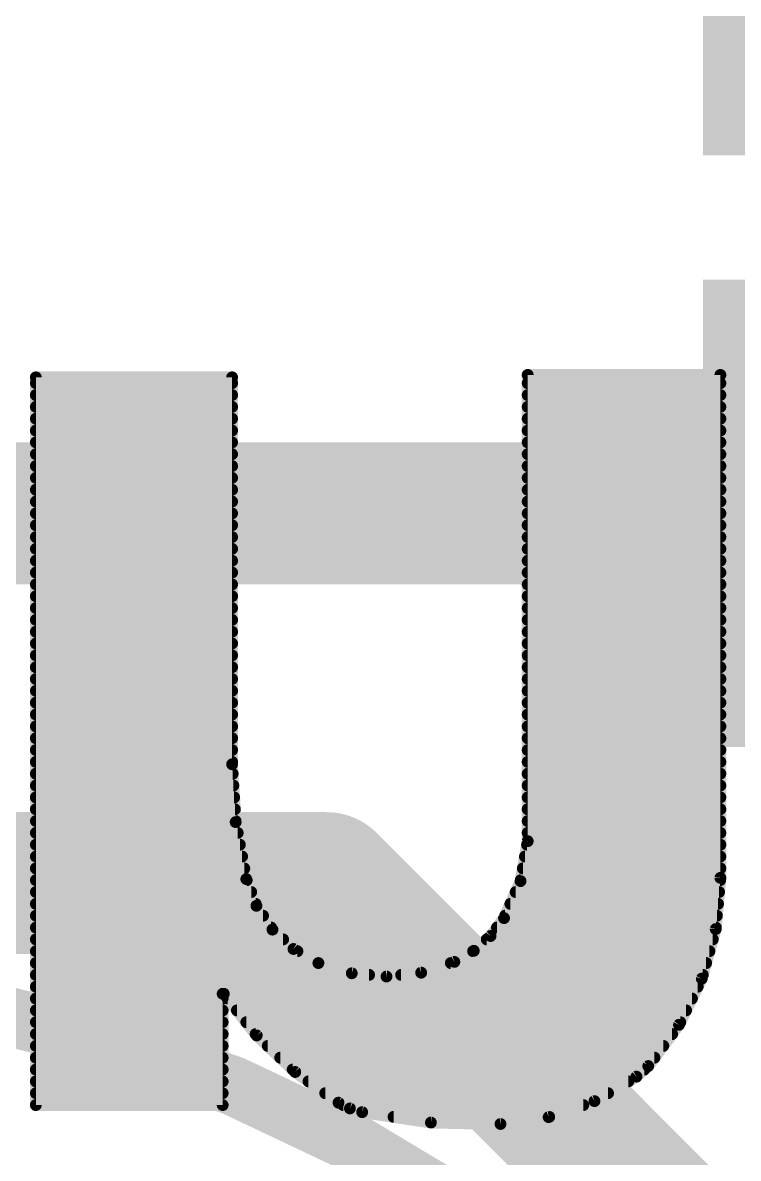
# Model space of a CAD drawing. Extents: x -8.2 to 28.1, y -0.4 to 23.5.
# Drawn here: x 3.157 to 4.694, y 4.966 to 7.403 of the extents above; entities that cross this region are included whole.
import ezdxf

# ---------------------------------------------------------------- set-up
doc = ezdxf.new("R2010")
doc.units = 0
for name, color, linetype in [('1', 12, 'CONTINUOUS'), ('22', 53, 'CONTINUOUS'), ('29', 253, 'CONTINUOUS'), ('39', 12, 'CONTINUOUS')]:
    doc.layers.add(name, color=color, linetype=linetype)

# ---------------------------------------------------------------- blocks, each defined once
blk = doc.blocks.new('RECT')
blk.add_solid([(-0.5, -0.5), (0.5, -0.5), (-0.5, 0.5), (0.5, 0.5)])

msp = doc.modelspace()

# ---------------------------------------------------------------- linework, layer by layer
at = {"layer": '1', "const_width": 0.3048}
for points in [[(2.989, 6.35), (5.555, 6.35)], [(2.6987, 5.5563), (3.81, 5.5563)], [(3.81, 5.5563), (5.5563, 3.81)]]:
    msp.add_lwpolyline(points, dxfattribs=at)
at = {"layer": '1', "const_width": 0.1524}
for points in [[(3.8639, 5.6101, 1), (3.7561, 5.5024)], [(3.81, 5.4801, 1), (3.81, 5.6325)]]:
    msp.add_lwpolyline(points, format="xyb", dxfattribs=at)
at = {"layer": '22', "const_width": 0.0127}
for points in [[(3.1852, 6.6485, 1), (3.1852, 6.6357)], [(3.1915, 6.6421, 1), (3.1789, 6.6421)], [(3.6132, 6.6421, 1), (3.6005, 6.6421)], [(3.6068, 6.6357, 1), (3.6068, 6.6485)], [(4.2482, 6.6472, 1), (4.2355, 6.6472)], [(4.2418, 6.6536, 1), (4.2418, 6.6409)], [(4.6622, 6.6472, 1), (4.6494, 6.6472)], [(4.6558, 6.6409, 1), (4.6558, 6.6536)], [(3.1852, 6.6358, 1), (3.1852, 6.6231)], [(3.6068, 6.6231, 1), (3.6068, 6.6358)], [(4.2418, 6.6358, 1), (4.2418, 6.6231)], [(4.6558, 6.6231, 1), (4.6558, 6.6358)], [(3.1852, 6.6104, 1), (3.1852, 6.5976)], [(3.6068, 6.5976, 1), (3.6068, 6.6104)], [(4.2418, 6.6104, 1), (4.2418, 6.5976)], [(4.6558, 6.5976, 1), (4.6558, 6.6104)], [(3.1852, 6.585, 1), (3.1852, 6.5723)], [(3.6068, 6.5723, 1), (3.6068, 6.585)], [(4.2418, 6.585, 1), (4.2418, 6.5723)], [(4.6558, 6.5723, 1), (4.6558, 6.585)], [(3.1852, 6.5596, 1), (3.1852, 6.5469)], [(3.6068, 6.5469, 1), (3.6068, 6.5596)], [(4.2418, 6.5596, 1), (4.2418, 6.5469)], [(4.6558, 6.5469, 1), (4.6558, 6.5596)], [(3.1852, 6.5342, 1), (3.1852, 6.5214)], [(3.6068, 6.5214, 1), (3.6068, 6.5342)], [(4.2418, 6.5342, 1), (4.2418, 6.5214)], [(4.6558, 6.5214, 1), (4.6558, 6.5342)], [(3.1852, 6.5088, 1), (3.1852, 6.4961)], [(3.6068, 6.4961, 1), (3.6068, 6.5088)], [(4.2418, 6.5088, 1), (4.2418, 6.4961)], [(4.6558, 6.4961, 1), (4.6558, 6.5088)], [(3.1852, 6.4834, 1), (3.1852, 6.4707)], [(3.6068, 6.4707, 1), (3.6068, 6.4834)], [(4.2418, 6.4834, 1), (4.2418, 6.4707)], [(4.6558, 6.4707, 1), (4.6558, 6.4834)], [(3.1852, 6.458, 1), (3.1852, 6.4452)], [(3.6068, 6.4452, 1), (3.6068, 6.458)], [(4.2418, 6.458, 1), (4.2418, 6.4452)], [(4.6558, 6.4452, 1), (4.6558, 6.458)], [(3.1852, 6.4326, 1), (3.1852, 6.4199)], [(3.6068, 6.4199, 1), (3.6068, 6.4326)], [(4.2418, 6.4326, 1), (4.2418, 6.4199)], [(4.6558, 6.4199, 1), (4.6558, 6.4326)], [(3.1852, 6.4072, 1), (3.1852, 6.3944)], [(3.6068, 6.3944, 1), (3.6068, 6.4072)], [(4.2418, 6.4072, 1), (4.2418, 6.3944)], [(4.6558, 6.3944, 1), (4.6558, 6.4072)], [(3.1852, 6.3818, 1), (3.1852, 6.369)], [(3.6068, 6.369, 1), (3.6068, 6.3818)], [(4.2418, 6.3818, 1), (4.2418, 6.369)], [(4.6558, 6.369, 1), (4.6558, 6.3818)], [(3.1852, 6.3564, 1), (3.1852, 6.3437)], [(3.6068, 6.3437, 1), (3.6068, 6.3564)], [(4.2418, 6.3564, 1), (4.2418, 6.3437)], [(4.6558, 6.3437, 1), (4.6558, 6.3564)], [(3.1852, 6.331, 1), (3.1852, 6.3182)], [(3.6068, 6.3182, 1), (3.6068, 6.331)], [(4.2418, 6.331, 1), (4.2418, 6.3182)], [(4.6558, 6.3182, 1), (4.6558, 6.331)], [(3.1852, 6.3056, 1), (3.1852, 6.2928)], [(3.6068, 6.2928, 1), (3.6068, 6.3056)], [(4.2418, 6.3056, 1), (4.2418, 6.2928)], [(4.6558, 6.2928, 1), (4.6558, 6.3056)], [(3.1852, 6.2802, 1), (3.1852, 6.2675)], [(3.6068, 6.2675, 1), (3.6068, 6.2802)], [(4.2418, 6.2802, 1), (4.2418, 6.2675)], [(4.6558, 6.2675, 1), (4.6558, 6.2802)], [(3.1852, 6.2548, 1), (3.1852, 6.242)], [(3.6068, 6.242, 1), (3.6068, 6.2548)], [(4.2418, 6.2548, 1), (4.2418, 6.242)], [(4.6558, 6.242, 1), (4.6558, 6.2548)], [(3.1852, 6.2294, 1), (3.1852, 6.2166)], [(3.6068, 6.2166, 1), (3.6068, 6.2294)], [(4.2418, 6.2294, 1), (4.2418, 6.2166)], [(4.6558, 6.2166, 1), (4.6558, 6.2294)], [(3.1852, 6.204, 1), (3.1852, 6.1913)], [(3.6068, 6.1913, 1), (3.6068, 6.204)], [(4.2418, 6.204, 1), (4.2418, 6.1913)], [(4.6558, 6.1913, 1), (4.6558, 6.204)], [(3.1852, 6.1786, 1), (3.1852, 6.1658)], [(3.6068, 6.1658, 1), (3.6068, 6.1786)], [(4.2418, 6.1786, 1), (4.2418, 6.1658)], [(4.6558, 6.1658, 1), (4.6558, 6.1786)], [(3.1852, 6.1532, 1), (3.1852, 6.1405)], [(3.6068, 6.1405, 1), (3.6068, 6.1532)], [(4.2418, 6.1532, 1), (4.2418, 6.1405)], [(4.6558, 6.1405, 1), (4.6558, 6.1532)], [(3.1852, 6.1278, 1), (3.1852, 6.1151)], [(3.6068, 6.1151, 1), (3.6068, 6.1278)], [(4.2418, 6.1278, 1), (4.2418, 6.1151)], [(4.6558, 6.1151, 1), (4.6558, 6.1278)], [(3.1852, 6.1024, 1), (3.1852, 6.0896)], [(3.6068, 6.0896, 1), (3.6068, 6.1024)], [(4.2418, 6.1024, 1), (4.2418, 6.0896)], [(4.6558, 6.0896, 1), (4.6558, 6.1024)], [(3.1852, 6.077, 1), (3.1852, 6.0643)], [(3.6068, 6.0643, 1), (3.6068, 6.077)], [(4.2418, 6.077, 1), (4.2418, 6.0643)], [(4.6558, 6.0643, 1), (4.6558, 6.077)], [(3.1852, 6.0516, 1), (3.1852, 6.0389)], [(3.6068, 6.0389, 1), (3.6068, 6.0516)], [(4.2418, 6.0516, 1), (4.2418, 6.0389)], [(4.6558, 6.0389, 1), (4.6558, 6.0516)], [(3.1852, 6.0262, 1), (3.1852, 6.0134)], [(3.6068, 6.0134, 1), (3.6068, 6.0262)], [(4.2418, 6.0262, 1), (4.2418, 6.0134)], [(4.6558, 6.0134, 1), (4.6558, 6.0262)], [(3.1852, 6.0008, 1), (3.1852, 5.9881)], [(3.6068, 5.9881, 1), (3.6068, 6.0008)], [(4.2418, 6.0008, 1), (4.2418, 5.9881)], [(4.6558, 5.9881, 1), (4.6558, 6.0008)], [(3.1852, 5.9754, 1), (3.1852, 5.9627)], [(3.6068, 5.9627, 1), (3.6068, 5.9754)], [(4.2418, 5.9754, 1), (4.2418, 5.9627)], [(4.6558, 5.9627, 1), (4.6558, 5.9754)], [(3.1852, 5.95, 1), (3.1852, 5.9372)], [(3.6068, 5.9372, 1), (3.6068, 5.95)], [(4.2418, 5.95, 1), (4.2418, 5.9372)], [(4.6558, 5.9372, 1), (4.6558, 5.95)], [(3.1852, 5.9246, 1), (3.1852, 5.9119)], [(3.6068, 5.9119, 1), (3.6068, 5.9246)], [(4.2418, 5.9246, 1), (4.2418, 5.9119)], [(4.6558, 5.9119, 1), (4.6558, 5.9246)], [(3.1852, 5.8992, 1), (3.1852, 5.8864)], [(3.6068, 5.8864, 1), (3.6068, 5.8992)], [(4.2418, 5.8992, 1), (4.2418, 5.8864)], [(4.6558, 5.8864, 1), (4.6558, 5.8992)], [(3.1852, 5.8738, 1), (3.1852, 5.861)], [(3.6068, 5.861, 1), (3.6068, 5.8738)], [(4.2418, 5.8738, 1), (4.2418, 5.861)], [(4.6558, 5.861, 1), (4.6558, 5.8738)], [(3.1852, 5.8484, 1), (3.1852, 5.8357)], [(3.6068, 5.8357, 1), (3.6068, 5.8484)], [(4.2418, 5.8484, 1), (4.2418, 5.8357)], [(4.6558, 5.8357, 1), (4.6558, 5.8484)], [(3.1852, 5.823, 1), (3.1852, 5.8102)], [(3.6068, 5.8102, 1), (3.6068, 5.823)], [(4.2418, 5.823, 1), (4.2418, 5.8102)], [(4.6558, 5.8102, 1), (4.6558, 5.823)], [(3.1852, 5.7976, 1), (3.1852, 5.7848)], [(3.6131, 5.8119, 1), (3.6005, 5.8111)], [(3.6005, 5.8115, 1), (3.6132, 5.8115)], [(3.608, 5.7848, 1), (3.608, 5.7976)], [(4.2418, 5.7976, 1), (4.2418, 5.7848)], [(4.6558, 5.7848, 1), (4.6558, 5.7976)], [(3.1852, 5.7722, 1), (3.1852, 5.7595)], [(3.6096, 5.7595, 1), (3.6096, 5.7722)], [(4.2418, 5.7722, 1), (4.2418, 5.7595)], [(4.6558, 5.7595, 1), (4.6558, 5.7722)], [(3.1852, 5.7468, 1), (3.1852, 5.734)], [(3.6112, 5.734, 1), (3.6112, 5.7468)], [(4.2418, 5.7468, 1), (4.2418, 5.734)], [(4.6558, 5.734, 1), (4.6558, 5.7468)], [(3.1852, 5.7214, 1), (3.1852, 5.7086)], [(3.6127, 5.7086, 1), (3.6127, 5.7214)], [(4.2418, 5.7214, 1), (4.2418, 5.7086)], [(4.6558, 5.7086, 1), (4.6558, 5.7214)], [(3.1852, 5.696, 1), (3.1852, 5.6833)], [(3.6207, 5.6885, 1), (3.6082, 5.6862)], [(3.6081, 5.687, 1), (3.6208, 5.6878)], [(3.6143, 5.6833, 1), (3.6143, 5.696)], [(4.2418, 5.696, 1), (4.2418, 5.6833)], [(4.6558, 5.6833, 1), (4.6558, 5.696)], [(3.1852, 5.6706, 1), (3.1852, 5.6578)], [(3.6188, 5.6578, 1), (3.6188, 5.6706)], [(4.2418, 5.6706, 1), (4.2418, 5.6578)], [(4.2481, 5.6453, 1), (4.2355, 5.6475)], [(4.6558, 5.6578, 1), (4.6558, 5.6706)], [(3.1852, 5.6452, 1), (3.1852, 5.6325)], [(3.6235, 5.6325, 1), (3.6235, 5.6452)], [(4.2404, 5.6452, 1), (4.2404, 5.6325)], [(4.2355, 5.6464, 1), (4.2482, 5.6464)], [(4.6558, 5.6325, 1), (4.6558, 5.6452)], [(3.1852, 5.6198, 1), (3.1852, 5.6071)], [(3.6283, 5.6071, 1), (3.6283, 5.6198)], [(4.2359, 5.6198, 1), (4.2359, 5.6071)], [(4.6558, 5.6071, 1), (4.6558, 5.6198)], [(3.1852, 5.5944, 1), (3.1852, 5.5816)], [(3.633, 5.5816, 1), (3.633, 5.5944)], [(4.2314, 5.5944, 1), (4.2314, 5.5816)], [(4.6558, 5.5816, 1), (4.6558, 5.5944)], [(3.1852, 5.569, 1), (3.1852, 5.5563)], [(3.6432, 5.5674, 1), (3.6314, 5.5628)], [(3.6311, 5.5639, 1), (3.6435, 5.5663)], [(3.6382, 5.5563, 1), (3.6382, 5.569)], [(4.2202, 5.5619, 1), (4.2327, 5.5596)], [(4.2268, 5.569, 1), (4.2268, 5.5563)], [(4.2323, 5.5582, 1), (4.2207, 5.5633)], [(4.6494, 5.5677, 1), (4.6622, 5.5677)], [(4.6621, 5.5671, 1), (4.6495, 5.5683)], [(4.6553, 5.5563, 1), (4.6553, 5.569)], [(3.1852, 5.5436, 1), (3.1852, 5.5309)], [(3.6479, 5.5309, 1), (3.6479, 5.5436)], [(4.216, 5.5436, 1), (4.216, 5.5309)], [(4.653, 5.5309, 1), (4.653, 5.5436)], [(3.1852, 5.5182, 1), (3.1852, 5.5054)], [(3.6644, 5.5112, 1), (3.6538, 5.5041)], [(3.6532, 5.5054, 1), (3.665, 5.5099)], [(3.6575, 5.5054, 1), (3.6575, 5.5182)], [(4.2046, 5.5182, 1), (4.2046, 5.5054)], [(4.6507, 5.5054, 1), (4.6507, 5.5182)], [(3.1852, 5.4928, 1), (3.1852, 5.4801)], [(3.6734, 5.4801, 1), (3.6734, 5.4928)], [(4.1852, 5.4839, 1), (4.1968, 5.4787)], [(4.1961, 5.4775, 1), (4.1859, 5.4851)], [(4.1933, 5.4928, 1), (4.1933, 5.4801)], [(4.6483, 5.4801, 1), (4.6483, 5.4928)], [(3.1852, 5.4674, 1), (3.1852, 5.4546)], [(3.6978, 5.4614, 1), (3.6892, 5.452)], [(3.6882, 5.4531, 1), (3.6988, 5.4602)], [(3.6906, 5.4546, 1), (3.6906, 5.4674)], [(4.1758, 5.4674, 1), (4.1758, 5.4546)], [(4.6394, 5.4583, 1), (4.652, 5.4571)], [(4.6518, 5.456, 1), (4.6396, 5.4594)], [(4.646, 5.4546, 1), (4.646, 5.4674)], [(3.1852, 5.442, 1), (3.1852, 5.4292)], [(3.7164, 5.4292, 1), (3.7164, 5.442)], [(4.1539, 5.442, 1), (4.1539, 5.4292)], [(4.1571, 5.4467, 1), (4.1672, 5.439)], [(4.1663, 5.4381, 1), (4.1579, 5.4476)], [(4.6395, 5.4292, 1), (4.6395, 5.442)], [(3.1852, 5.4166, 1), (3.1852, 5.4039)], [(3.7418, 5.4205, 1), (3.7355, 5.4095)], [(3.7344, 5.4103, 1), (3.743, 5.4197)], [(3.7472, 5.4039, 1), (3.7472, 5.4166)], [(4.1245, 5.4166, 1), (4.1245, 5.4039)], [(4.1219, 5.4158, 1), (4.1303, 5.4063)], [(4.1292, 5.4056, 1), (4.1229, 5.4166)], [(4.6323, 5.4039, 1), (4.6323, 5.4166)], [(3.1852, 5.3912, 1), (3.1852, 5.3784)], [(3.7941, 5.3909, 1), (3.7903, 5.3787)], [(3.7891, 5.3793, 1), (3.7953, 5.3903)], [(3.7922, 5.3784, 1), (3.7922, 5.3912)], [(4.0766, 5.3912, 1), (4.0766, 5.3784)], [(4.0812, 5.3928, 1), (4.0874, 5.3818)], [(4.0863, 5.3813, 1), (4.0823, 5.3933)], [(4.6252, 5.3784, 1), (4.6252, 5.3912)], [(3.1852, 5.3658, 1), (3.1852, 5.353)], [(3.8645, 5.3692, 1), (3.8633, 5.3566)], [(3.862, 5.3568, 1), (3.8657, 5.369)], [(3.9011, 5.353, 1), (3.9011, 5.3658)], [(3.9378, 5.3622, 1), (3.9392, 5.3496)], [(3.9379, 5.3496, 1), (3.9391, 5.3622)], [(3.97, 5.3658, 1), (3.97, 5.353)], [(4.011, 5.3702, 1), (4.015, 5.3581)], [(4.0137, 5.3578, 1), (4.0123, 5.3705)], [(4.6214, 5.3486, 1), (4.61, 5.3542)], [(4.618, 5.353, 1), (4.618, 5.3658)], [(3.1852, 5.3404, 1), (3.1852, 5.3277)], [(4.6072, 5.3277, 1), (4.6072, 5.3404)], [(4.6096, 5.3531, 1), (4.6219, 5.3497)], [(3.1852, 5.315, 1), (3.1852, 5.3022)], [(3.5865, 5.3252, 1), (3.5865, 5.3125)], [(3.5928, 5.3188, 1), (3.5802, 5.3188)], [(3.594, 5.3227, 1), (3.584, 5.3149)], [(3.5865, 5.3022, 1), (3.5865, 5.315)], [(3.589, 5.3125, 1), (3.589, 5.3252)], [(3.5971, 5.315, 1), (3.5971, 5.3022)], [(4.5947, 5.3022, 1), (4.5947, 5.315)], [(3.1852, 5.2896, 1), (3.1852, 5.2768)], [(3.5865, 5.2768, 1), (3.5865, 5.2896)], [(3.6172, 5.2896, 1), (3.6172, 5.2768)], [(4.5821, 5.2768, 1), (4.5821, 5.2896)], [(3.1852, 5.2642, 1), (3.1852, 5.2515)], [(3.5865, 5.2515, 1), (3.5865, 5.2642)], [(3.6373, 5.2642, 1), (3.6373, 5.2515)], [(4.572, 5.2485, 1), (4.5618, 5.2561)], [(4.5696, 5.2515, 1), (4.5696, 5.2642)], [(3.1852, 5.2388, 1), (3.1852, 5.226)], [(3.5865, 5.226, 1), (3.5865, 5.2388)], [(3.6574, 5.2388, 1), (3.6574, 5.226)], [(3.6641, 5.234, 1), (3.6553, 5.2248)], [(4.5521, 5.226, 1), (4.5521, 5.2388)], [(4.5612, 5.2551, 1), (4.5726, 5.2495)], [(3.1852, 5.2134, 1), (3.1852, 5.2006)], [(3.5865, 5.2006, 1), (3.5865, 5.2134)], [(3.6547, 5.2255, 1), (3.6647, 5.2334)], [(3.6834, 5.2134, 1), (3.6834, 5.2006)], [(4.5331, 5.2006, 1), (4.5331, 5.2134)], [(3.1852, 5.188, 1), (3.1852, 5.1753)], [(3.5865, 5.1753, 1), (3.5865, 5.188)], [(3.7101, 5.188, 1), (3.7101, 5.1753)], [(4.5142, 5.1753, 1), (4.5142, 5.188)], [(3.1852, 5.1626, 1), (3.1852, 5.1498)], [(3.5865, 5.1498, 1), (3.5865, 5.1626)], [(3.7369, 5.1626, 1), (3.7369, 5.1498)], [(4.4924, 5.1498, 1), (4.4924, 5.1626)], [(4.4958, 5.1676, 1), (4.506, 5.16)], [(4.5051, 5.1591, 1), (4.4967, 5.1685)], [(3.1852, 5.1372, 1), (3.1852, 5.1244)], [(3.5865, 5.1244, 1), (3.5865, 5.1372)], [(3.7461, 5.1562, 1), (3.7387, 5.1458)], [(3.738, 5.1464, 1), (3.7468, 5.1556)], [(3.7709, 5.1372, 1), (3.7709, 5.1244)], [(4.458, 5.1244, 1), (4.458, 5.1372)], [(4.4713, 5.1457, 1), (4.4797, 5.1363)], [(4.4787, 5.1355, 1), (4.4723, 5.1465)], [(3.1852, 5.1118, 1), (3.1852, 5.0991)], [(3.5865, 5.0991, 1), (3.5865, 5.1118)], [(3.8068, 5.1118, 1), (3.8068, 5.0991)], [(3.8382, 5.0908, 1), (3.8326, 5.0794)], [(3.8317, 5.0799, 1), (3.8391, 5.0903)], [(4.3821, 5.0939, 1), (4.3885, 5.0829)], [(4.3874, 5.0824, 1), (4.3832, 5.0944)], [(4.4145, 5.0991, 1), (4.4145, 5.1118)], [(3.1852, 5.0864, 1), (3.1852, 5.0736)], [(3.1852, 5.0864, 1), (3.1852, 5.0736)], [(3.1789, 5.08, 1), (3.1915, 5.08)], [(3.5802, 5.08, 1), (3.5928, 5.08)], [(3.5865, 5.0736, 1), (3.5865, 5.0864)], [(3.5865, 5.0736, 1), (3.5865, 5.0864)], [(3.8456, 5.0864, 1), (3.8456, 5.0736)], [(3.8618, 5.0789, 1), (3.8581, 5.0668)], [(3.8571, 5.0672, 1), (3.8628, 5.0785)], [(3.8872, 5.0711, 1), (3.8852, 5.0585)], [(3.8843, 5.0587, 1), (3.8881, 5.0709)], [(4.3612, 5.0736, 1), (4.3612, 5.0864)], [(3.9536, 5.061, 1), (3.9536, 5.0483)], [(4.0341, 5.0488, 1), (4.0338, 5.0361)], [(4.033, 5.0362, 1), (4.0349, 5.0487)], [(4.1825, 5.0457, 1), (4.1843, 5.0331)], [(4.1833, 5.0331, 1), (4.1835, 5.0457)], [(4.2847, 5.0601, 1), (4.2888, 5.0481)], [(4.2876, 5.0478, 1), (4.2858, 5.0604)], [(4.2881, 5.0483, 1), (4.2881, 5.061)]]:
    msp.add_lwpolyline(points, format="xyb", dxfattribs=at)
at = {"layer": '22', "const_width": 0.0254}
for points in [[(3.1852, 5.08), (3.1852, 6.6421)], [(3.1852, 6.6421), (3.6068, 6.6421)], [(3.6068, 6.6421), (3.6068, 5.8115)], [(4.2418, 5.6464), (4.2418, 6.6472)], [(4.2418, 6.6472), (4.6558, 6.6472)], [(4.6558, 6.6472), (4.6558, 5.5677)], [(3.1852, 6.6294), (3.6068, 6.6294)], [(4.2418, 6.6294), (4.6558, 6.6294)], [(3.1852, 6.604), (3.6068, 6.604)], [(4.2418, 6.604), (4.6558, 6.604)], [(3.1852, 6.5786), (3.6068, 6.5786)], [(4.2418, 6.5786), (4.6558, 6.5786)], [(3.1852, 6.5532), (3.6068, 6.5532)], [(4.2418, 6.5532), (4.6558, 6.5532)], [(3.1852, 6.5278), (3.6068, 6.5278)], [(4.2418, 6.5278), (4.6558, 6.5278)], [(3.1852, 6.5024), (3.6068, 6.5024)], [(4.2418, 6.5024), (4.6558, 6.5024)], [(3.1852, 6.477), (3.6068, 6.477)], [(4.2418, 6.477), (4.6558, 6.477)], [(3.1852, 6.4516), (3.6068, 6.4516)], [(4.2418, 6.4516), (4.6558, 6.4516)], [(3.1852, 6.4262), (3.6068, 6.4262)], [(4.2418, 6.4262), (4.6558, 6.4262)], [(3.1852, 6.4008), (3.6068, 6.4008)], [(4.2418, 6.4008), (4.6558, 6.4008)], [(3.1852, 6.3754), (3.6068, 6.3754)], [(4.2418, 6.3754), (4.6558, 6.3754)], [(3.1852, 6.35), (3.6068, 6.35)], [(4.2418, 6.35), (4.6558, 6.35)], [(3.1852, 6.3246), (3.6068, 6.3246)], [(4.2418, 6.3246), (4.6558, 6.3246)], [(3.1852, 6.2992), (3.6068, 6.2992)], [(4.2418, 6.2992), (4.6558, 6.2992)], [(3.1852, 6.2738), (3.6068, 6.2738)], [(4.2418, 6.2738), (4.6558, 6.2738)], [(3.1852, 6.2484), (3.6068, 6.2484)], [(4.2418, 6.2484), (4.6558, 6.2484)], [(3.1852, 6.223), (3.6068, 6.223)], [(4.2418, 6.223), (4.6558, 6.223)], [(3.1852, 6.1976), (3.6068, 6.1976)], [(4.2418, 6.1976), (4.6558, 6.1976)], [(3.1852, 6.1722), (3.6068, 6.1722)], [(4.2418, 6.1722), (4.6558, 6.1722)], [(3.1852, 6.1468), (3.6068, 6.1468)], [(4.2418, 6.1468), (4.6558, 6.1468)], [(3.1852, 6.1214), (3.6068, 6.1214)], [(4.2418, 6.1214), (4.6558, 6.1214)], [(3.1852, 6.096), (3.6068, 6.096)], [(4.2418, 6.096), (4.6558, 6.096)], [(3.1852, 6.0706), (3.6068, 6.0706)], [(4.2418, 6.0706), (4.6558, 6.0706)], [(3.1852, 6.0452), (3.6068, 6.0452)], [(4.2418, 6.0452), (4.6558, 6.0452)], [(3.1852, 6.0198), (3.6068, 6.0198)], [(4.2418, 6.0198), (4.6558, 6.0198)], [(3.1852, 5.9944), (3.6068, 5.9944)], [(4.2418, 5.9944), (4.6558, 5.9944)], [(3.1852, 5.969), (3.6068, 5.969)], [(4.2418, 5.969), (4.6558, 5.969)], [(3.1852, 5.9436), (3.6068, 5.9436)], [(4.2418, 5.9436), (4.6558, 5.9436)], [(3.1852, 5.9182), (3.6068, 5.9182)], [(4.2418, 5.9182), (4.6558, 5.9182)], [(3.1852, 5.8928), (3.6068, 5.8928)], [(4.2418, 5.8928), (4.6558, 5.8928)], [(3.1852, 5.8674), (3.6068, 5.8674)], [(4.2418, 5.8674), (4.6558, 5.8674)], [(3.1852, 5.842), (3.6068, 5.842)], [(4.2418, 5.842), (4.6558, 5.842)], [(3.1852, 5.8166), (3.6068, 5.8166)], [(4.2418, 5.8166), (4.6558, 5.8166)], [(3.1852, 5.7912), (3.608, 5.7912)], [(3.6068, 5.8115), (3.6145, 5.6874)], [(4.2418, 5.7912), (4.6558, 5.7912)], [(3.1852, 5.7658), (3.6096, 5.7658)], [(4.2418, 5.7658), (4.6558, 5.7658)], [(3.1852, 5.7404), (3.6112, 5.7404)], [(4.2418, 5.7404), (4.6558, 5.7404)], [(3.1852, 5.715), (3.6127, 5.715)], [(4.2418, 5.715), (4.6558, 5.715)], [(3.1852, 5.6896), (3.6143, 5.6896)], [(3.6145, 5.6874), (3.6373, 5.5651)], [(4.2418, 5.6896), (4.6558, 5.6896)], [(3.1852, 5.6642), (3.6188, 5.6642)], [(4.2265, 5.5607), (4.2418, 5.6464)], [(4.2418, 5.6642), (4.6558, 5.6642)], [(3.1852, 5.6388), (3.6235, 5.6388)], [(4.2404, 5.6388), (4.6558, 5.6388)], [(3.1852, 5.6134), (3.6283, 5.6134)], [(4.2359, 5.6134), (4.6558, 5.6134)], [(3.1852, 5.588), (3.633, 5.588)], [(4.2314, 5.588), (4.6558, 5.588)], [(3.1852, 5.5626), (3.6382, 5.5626)], [(3.6373, 5.5651), (3.6591, 5.5076)], [(4.191, 5.4813), (4.2265, 5.5607)], [(4.2268, 5.5626), (4.6553, 5.5626)], [(4.6558, 5.5677), (4.6457, 5.4577)], [(3.1852, 5.5372), (3.6479, 5.5372)], [(4.216, 5.5372), (4.653, 5.5372)], [(3.1852, 5.5118), (3.6575, 5.5118)], [(3.6591, 5.5076), (3.6935, 5.4567)], [(4.2046, 5.5118), (4.6507, 5.5118)], [(3.1852, 5.4864), (3.6734, 5.4864)], [(4.1621, 5.4429), (4.191, 5.4813)], [(4.1933, 5.4864), (4.6483, 5.4864)], [(3.1852, 5.461), (3.6906, 5.461)], [(3.6935, 5.4567), (3.7387, 5.415)], [(4.1758, 5.461), (4.646, 5.461)], [(4.6457, 5.4577), (4.6157, 5.3514)], [(3.1852, 5.4356), (3.7164, 5.4356)], [(4.1261, 5.4111), (4.1621, 5.4429)], [(4.1539, 5.4356), (4.6395, 5.4356)], [(3.1852, 5.4102), (3.7472, 5.4102)], [(3.7387, 5.415), (3.7922, 5.3848)], [(4.0843, 5.3873), (4.1261, 5.4111)], [(4.1245, 5.4102), (4.6323, 5.4102)], [(3.1852, 5.3848), (3.7922, 5.3848)], [(3.7922, 5.3848), (3.8639, 5.3629)], [(4.013, 5.3642), (4.0843, 5.3873)], [(4.0766, 5.3848), (4.6252, 5.3848)], [(3.1852, 5.3594), (3.9011, 5.3594)], [(3.8639, 5.3629), (3.9385, 5.3559)], [(3.9385, 5.3559), (4.013, 5.3642)], [(3.97, 5.3594), (4.618, 5.3594)], [(4.6157, 5.3514), (4.5669, 5.2523)], [(3.1852, 5.334), (4.6072, 5.334)], [(3.1852, 5.3086), (3.5865, 5.3086)], [(3.589, 5.3188), (3.5865, 5.3188)], [(3.5865, 5.3188), (3.5865, 5.08)], [(3.6597, 5.2294), (3.589, 5.3188)], [(3.5971, 5.3086), (4.5947, 5.3086)], [(3.1852, 5.2832), (3.5865, 5.2832)], [(3.6172, 5.2832), (4.5821, 5.2832)], [(3.1852, 5.2578), (3.5865, 5.2578)], [(3.6373, 5.2578), (4.5696, 5.2578)], [(4.5669, 5.2523), (4.5009, 5.1638)], [(3.1852, 5.2324), (3.5865, 5.2324)], [(3.6574, 5.2324), (4.5521, 5.2324)], [(3.7424, 5.151), (3.6597, 5.2294)], [(3.1852, 5.207), (3.5865, 5.207)], [(3.6834, 5.207), (4.5331, 5.207)], [(3.1852, 5.1816), (3.5865, 5.1816)], [(3.7101, 5.1816), (4.5142, 5.1816)], [(3.1852, 5.1562), (3.5865, 5.1562)], [(3.7369, 5.1562), (4.4924, 5.1562)], [(4.5009, 5.1638), (4.4755, 5.141)], [(3.1852, 5.1308), (3.5865, 5.1308)], [(3.8354, 5.0851), (3.7424, 5.151)], [(3.7709, 5.1308), (4.458, 5.1308)], [(4.4755, 5.141), (4.3853, 5.0884)], [(3.1852, 5.1054), (3.5865, 5.1054)], [(3.8068, 5.1054), (4.4145, 5.1054)], [(3.86, 5.0728), (3.8354, 5.0851)], [(4.3853, 5.0884), (4.2867, 5.0541)], [(3.5865, 5.08), (3.1852, 5.08)], [(3.1852, 5.08), (3.5865, 5.08)], [(3.8456, 5.08), (4.3612, 5.08)], [(3.8862, 5.0648), (3.86, 5.0728)], [(4.034, 5.0424), (3.8862, 5.0648)], [(3.9536, 5.0546), (4.2881, 5.0546)], [(4.1834, 5.0394), (4.034, 5.0424)], [(4.2867, 5.0541), (4.1834, 5.0394)]]:
    msp.add_lwpolyline(points, dxfattribs=at)
at = {"layer": '39', "const_width": 0.127}
msp.add_lwpolyline([(2.54, -0.254, 1), (2.54, 5.334, 1), (2.54, -0.254)], format="xyb", dxfattribs=at)

# ---------------------------------------------------------------- block references
at = {"layer": '29', "xscale": 1.0032, "yscale": 1.8732, "rotation": 270}
for p in [(5.555, 7.62), (5.555, 6.35)]:
    msp.add_blockref('RECT', p, dxfattribs=at)

doc.saveas('drawing.dxf')
